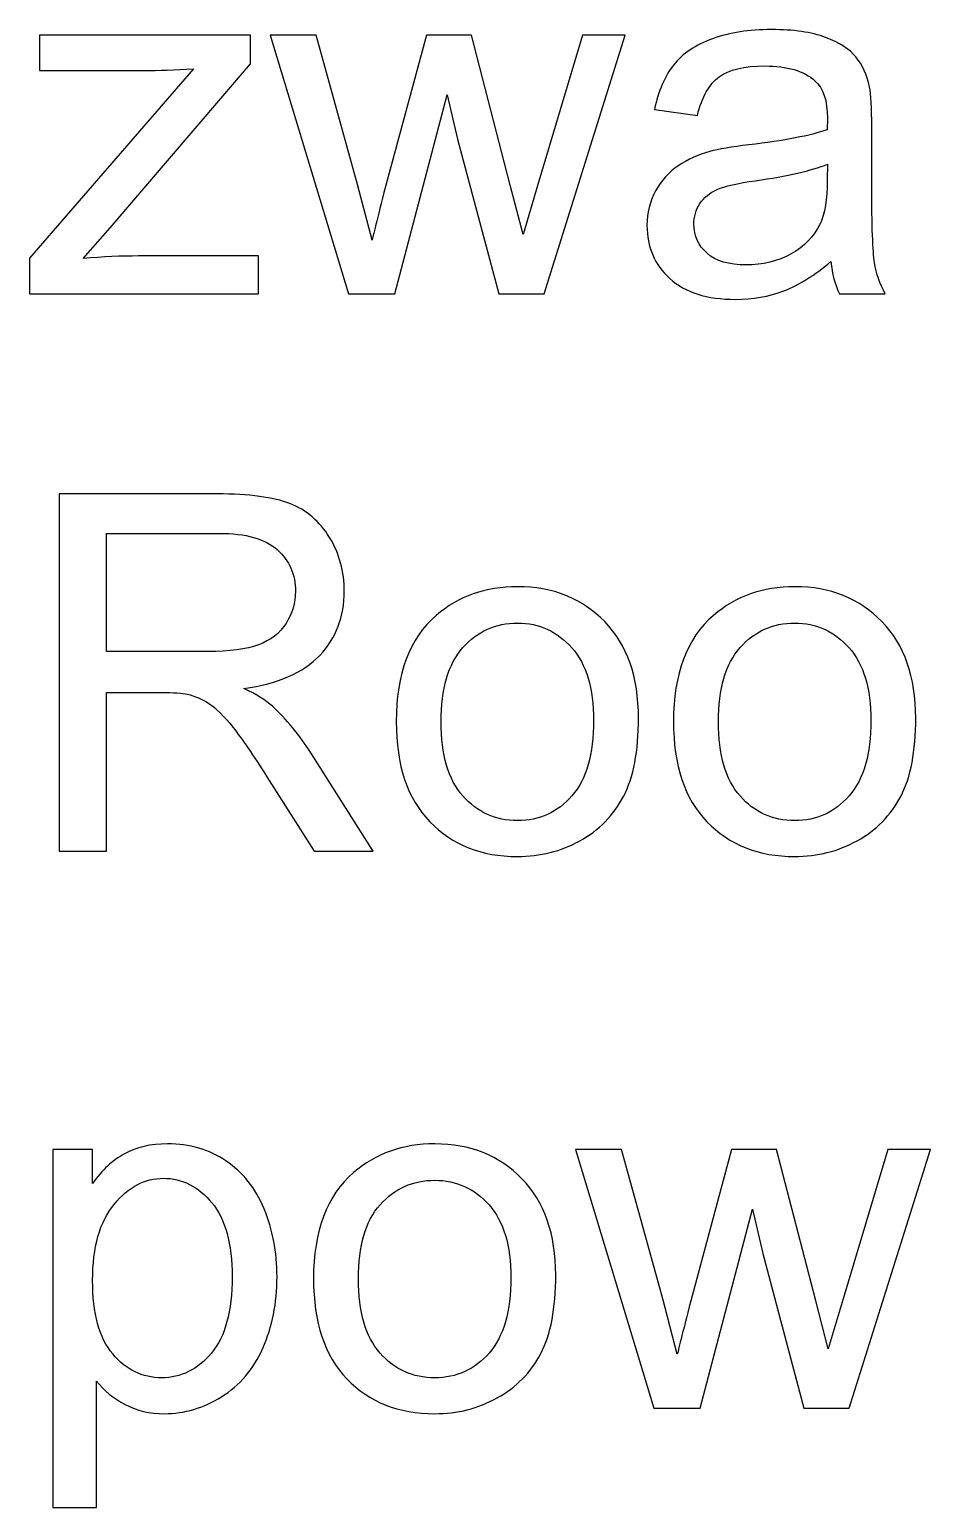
# Model space of a CAD drawing. Header units: millimetres. Extents: x -479 to -15, y -2164 to 1316.
# Drawn here: x -479.27 to -450.62, y 162 to 208.97 of the extents above; entities that cross this region are included whole.
import ezdxf

# ---------------------------------------------------------------- set-up
doc = ezdxf.new("R2010")
doc.units = ezdxf.units.MM
doc.header["$MEASUREMENT"] = 0
doc.layers.add('Laag 1', color=7, linetype='Continuous')

msp = doc.modelspace()

# ---------------------------------------------------------------- linework, layer by layer
at = {"layer": 'Laag 1', "color": 250}
for points, knots in [([(-479.2702, 200.5688), (-479.2702, 200.5688), (-479.2702, 201.7048), (-479.2702, 201.7048), (-479.2702, 201.7048), (-479.2702, 201.7048), (-474.0603, 207.7179), (-474.0603, 207.7179), (-474.0603, 207.7179), (-474.6521, 207.6862), (-475.1726, 207.6703), (-475.6217, 207.6703), (-475.6217, 207.6703), (-475.6217, 207.6703), (-478.9532, 207.6703), (-478.9532, 207.6703), (-478.9532, 207.6703), (-478.9532, 207.6703), (-478.9532, 208.7958), (-478.9532, 208.7958), (-478.9532, 208.7958), (-478.9532, 208.7958), (-472.2479, 208.7958), (-472.2479, 208.7958), (-472.2479, 208.7958), (-472.2479, 208.7958), (-472.2479, 207.879), (-472.2479, 207.879), (-472.2479, 207.879), (-472.2479, 207.879), (-476.7075, 202.6639), (-476.7075, 202.6639), (-476.7075, 202.6639), (-476.7075, 202.6639), (-477.5609, 201.6943), (-477.5609, 201.6943), (-477.5609, 201.6943), (-476.9347, 201.7471), (-476.3482, 201.7735), (-475.8013, 201.7735), (-475.8013, 201.7735), (-475.8013, 201.7735), (-471.9943, 201.7735), (-471.9943, 201.7735), (-471.9943, 201.7735), (-471.9943, 201.7735), (-471.9943, 200.5688), (-471.9943, 200.5688), (-471.9943, 200.5688), (-471.9943, 200.5688), (-479.2702, 200.5688), (-479.2702, 200.5688)], [0, 0, 0, 0, 0.0714286, 0.0714286, 0.0714286, 0.0714286, 0.1428571, 0.1428571, 0.1428571, 0.1428571, 0.2142857, 0.2142857, 0.2142857, 0.2142857, 0.2857143, 0.2857143, 0.2857143, 0.2857143, 0.3571429, 0.3571429, 0.3571429, 0.3571429, 0.4285714, 0.4285714, 0.4285714, 0.4285714, 0.5, 0.5, 0.5, 0.5, 0.5714286, 0.5714286, 0.5714286, 0.5714286, 0.6428571, 0.6428571, 0.6428571, 0.6428571, 0.7142857, 0.7142857, 0.7142857, 0.7142857, 0.7857143, 0.7857143, 0.7857143, 0.7857143, 0.8571429, 0.8571429, 0.8571429, 0.8571429, 1, 1, 1, 1]), ([(-469.1278, 200.5688), (-469.1278, 200.5688), (-471.6139, 208.7958), (-471.6139, 208.7958), (-471.6139, 208.7958), (-471.6139, 208.7958), (-470.1555, 208.7958), (-470.1555, 208.7958), (-470.1555, 208.7958), (-470.1555, 208.7958), (-468.8425, 204.0482), (-468.8425, 204.0482), (-468.8425, 204.0482), (-468.8425, 204.0482), (-468.3775, 202.2808), (-468.3775, 202.2808), (-468.3775, 202.2808), (-468.359, 202.368), (-468.2163, 202.9333), (-467.9522, 203.9769), (-467.9522, 203.9769), (-467.9522, 203.9769), (-466.6497, 208.7958), (-466.6497, 208.7958), (-466.6497, 208.7958), (-466.6497, 208.7958), (-465.2204, 208.7958), (-465.2204, 208.7958), (-465.2204, 208.7958), (-465.2204, 208.7958), (-463.9813, 204.0192), (-463.9813, 204.0192), (-463.9813, 204.0192), (-463.9813, 204.0192), (-463.5771, 202.4525), (-463.5771, 202.4525), (-463.5771, 202.4525), (-463.5771, 202.4525), (-463.1042, 204.0403), (-463.1042, 204.0403), (-463.1042, 204.0403), (-463.1042, 204.0403), (-461.6828, 208.7958), (-461.6828, 208.7958), (-461.6828, 208.7958), (-461.6828, 208.7958), (-460.3275, 208.7958), (-460.3275, 208.7958), (-460.3275, 208.7958), (-460.3275, 208.7958), (-462.9087, 200.5688), (-462.9087, 200.5688), (-462.9087, 200.5688), (-462.9087, 200.5688), (-464.3512, 200.5688), (-464.3512, 200.5688), (-464.3512, 200.5688), (-464.3512, 200.5688), (-465.6563, 205.4907), (-465.6563, 205.4907), (-465.6563, 205.4907), (-465.6563, 205.4907), (-465.9866, 206.8989), (-465.9866, 206.8989), (-465.9866, 206.8989), (-465.9866, 206.8989), (-467.651, 200.5688), (-467.651, 200.5688), (-467.651, 200.5688), (-467.651, 200.5688), (-469.1278, 200.5688), (-469.1278, 200.5688)], [0, 0, 0, 0, 0.0526316, 0.0526316, 0.0526316, 0.0526316, 0.1052632, 0.1052632, 0.1052632, 0.1052632, 0.1578947, 0.1578947, 0.1578947, 0.1578947, 0.2105263, 0.2105263, 0.2105263, 0.2105263, 0.2631579, 0.2631579, 0.2631579, 0.2631579, 0.3157895, 0.3157895, 0.3157895, 0.3157895, 0.3684211, 0.3684211, 0.3684211, 0.3684211, 0.4210526, 0.4210526, 0.4210526, 0.4210526, 0.4736842, 0.4736842, 0.4736842, 0.4736842, 0.5263158, 0.5263158, 0.5263158, 0.5263158, 0.5789474, 0.5789474, 0.5789474, 0.5789474, 0.6315789, 0.6315789, 0.6315789, 0.6315789, 0.6842105, 0.6842105, 0.6842105, 0.6842105, 0.7368421, 0.7368421, 0.7368421, 0.7368421, 0.7894737, 0.7894737, 0.7894737, 0.7894737, 0.8421053, 0.8421053, 0.8421053, 0.8421053, 0.8947368, 0.8947368, 0.8947368, 0.8947368, 1, 1, 1, 1]), ([(-453.7861, 201.5992), (-454.3039, 201.158), (-454.8032, 200.8488), (-455.2814, 200.6666), (-455.2814, 200.6666), (-455.7596, 200.4843), (-456.2722, 200.3944), (-456.8217, 200.3944), (-456.8217, 200.3944), (-457.7252, 200.3944), (-458.4201, 200.6137), (-458.9062, 201.0549), (-458.9062, 201.0549), (-459.3923, 201.4935), (-459.6353, 202.0562), (-459.6353, 202.7405), (-459.6353, 202.7405), (-459.6353, 203.142), (-459.5429, 203.5093), (-459.3606, 203.8422), (-459.3606, 203.8422), (-459.1756, 204.175), (-458.9352, 204.4392), (-458.6393, 204.64), (-458.6393, 204.64), (-458.3408, 204.8408), (-458.0079, 204.994), (-457.6354, 205.0971), (-457.6354, 205.0971), (-457.3606, 205.1684), (-456.9459, 205.2371), (-456.3937, 205.3058), (-456.3937, 205.3058), (-455.2682, 205.4379), (-454.436, 205.599), (-453.905, 205.784), (-453.905, 205.784), (-453.8997, 205.9742), (-453.8971, 206.0957), (-453.8971, 206.1459), (-453.8971, 206.1459), (-453.8971, 206.7113), (-454.0292, 207.1102), (-454.2934, 207.3427), (-454.2934, 207.3427), (-454.65, 207.6571), (-455.181, 207.813), (-455.8838, 207.813), (-455.8838, 207.813), (-456.5416, 207.813), (-457.0278, 207.6967), (-457.3395, 207.4669), (-457.3395, 207.4669), (-457.6539, 207.237), (-457.8837, 206.8302), (-458.0343, 206.2437), (-458.0343, 206.2437), (-458.0343, 206.2437), (-459.3976, 206.4339), (-459.3976, 206.4339), (-459.3976, 206.4339), (-459.2734, 207.0178), (-459.07, 207.4907), (-458.7846, 207.85), (-458.7846, 207.85), (-458.4993, 208.2093), (-458.0872, 208.484), (-457.5482, 208.6795), (-457.5482, 208.6795), (-457.0119, 208.8724), (-456.3858, 208.9701), (-455.6777, 208.9701), (-455.6777, 208.9701), (-454.975, 208.9701), (-454.4017, 208.8882), (-453.9605, 208.7218), (-453.9605, 208.7218), (-453.5219, 208.5554), (-453.197, 208.3493), (-452.9909, 208.0983), (-452.9909, 208.0983), (-452.7848, 207.8473), (-452.6395, 207.5303), (-452.555, 207.1472), (-452.555, 207.1472), (-452.51, 206.9094), (-452.4863, 206.4814), (-452.4863, 205.8659), (-452.4863, 205.8659), (-452.4863, 205.8659), (-452.4863, 204.0165), (-452.4863, 204.0165), (-452.4863, 204.0165), (-452.4863, 202.7246), (-452.4572, 201.9083), (-452.3991, 201.5622), (-452.3991, 201.5622), (-452.3436, 201.2161), (-452.2274, 200.8858), (-452.0583, 200.5688), (-452.0583, 200.5688), (-452.0583, 200.5688), (-453.5166, 200.5688), (-453.5166, 200.5688), (-453.5166, 200.5688), (-453.6566, 200.8621), (-453.7465, 201.2055), (-453.7861, 201.5992)], [0, 0, 0, 0, 0.0357143, 0.0357143, 0.0357143, 0.0357143, 0.0714286, 0.0714286, 0.0714286, 0.0714286, 0.1071429, 0.1071429, 0.1071429, 0.1071429, 0.1428571, 0.1428571, 0.1428571, 0.1428571, 0.1785714, 0.1785714, 0.1785714, 0.1785714, 0.2142857, 0.2142857, 0.2142857, 0.2142857, 0.25, 0.25, 0.25, 0.25, 0.2857143, 0.2857143, 0.2857143, 0.2857143, 0.3214286, 0.3214286, 0.3214286, 0.3214286, 0.3571429, 0.3571429, 0.3571429, 0.3571429, 0.3928571, 0.3928571, 0.3928571, 0.3928571, 0.4285714, 0.4285714, 0.4285714, 0.4285714, 0.4642857, 0.4642857, 0.4642857, 0.4642857, 0.5, 0.5, 0.5, 0.5, 0.5357143, 0.5357143, 0.5357143, 0.5357143, 0.5714286, 0.5714286, 0.5714286, 0.5714286, 0.6071429, 0.6071429, 0.6071429, 0.6071429, 0.6428571, 0.6428571, 0.6428571, 0.6428571, 0.6785714, 0.6785714, 0.6785714, 0.6785714, 0.7142857, 0.7142857, 0.7142857, 0.7142857, 0.75, 0.75, 0.75, 0.75, 0.7857143, 0.7857143, 0.7857143, 0.7857143, 0.8214286, 0.8214286, 0.8214286, 0.8214286, 0.8571429, 0.8571429, 0.8571429, 0.8571429, 0.8928571, 0.8928571, 0.8928571, 0.8928571, 0.9285714, 0.9285714, 0.9285714, 0.9285714, 1, 1, 1, 1]), ([(-453.8971, 204.6902), (-454.4043, 204.4841), (-455.1652, 204.3098), (-456.1797, 204.1671), (-456.1797, 204.1671), (-456.7556, 204.0852), (-457.1625, 203.9927), (-457.4003, 203.8897), (-457.4003, 203.8897), (-457.638, 203.7867), (-457.8203, 203.6361), (-457.9498, 203.4406), (-457.9498, 203.4406), (-458.0792, 203.2424), (-458.1453, 203.0232), (-458.1453, 202.7801), (-458.1453, 202.7801), (-458.1453, 202.4129), (-458.0053, 202.1038), (-457.7226, 201.8581), (-457.7226, 201.8581), (-457.4399, 201.6124), (-457.0278, 201.4882), (-456.4862, 201.4882), (-456.4862, 201.4882), (-455.9498, 201.4882), (-455.4717, 201.6044), (-455.0516, 201.8396), (-455.0516, 201.8396), (-454.6342, 202.0721), (-454.3251, 202.3917), (-454.1296, 202.7959), (-454.1296, 202.7959), (-453.979, 203.1103), (-453.905, 203.5727), (-453.905, 204.183), (-453.905, 204.183), (-453.905, 204.183), (-453.8971, 204.6902), (-453.8971, 204.6902)], [0, 0, 0, 0, 0.0909091, 0.0909091, 0.0909091, 0.0909091, 0.1818182, 0.1818182, 0.1818182, 0.1818182, 0.2727273, 0.2727273, 0.2727273, 0.2727273, 0.3636364, 0.3636364, 0.3636364, 0.3636364, 0.4545455, 0.4545455, 0.4545455, 0.4545455, 0.5454545, 0.5454545, 0.5454545, 0.5454545, 0.6363636, 0.6363636, 0.6363636, 0.6363636, 0.7272727, 0.7272727, 0.7272727, 0.7272727, 0.8181818, 0.8181818, 0.8181818, 0.8181818, 1, 1, 1, 1]), ([(-478.327, 182.8599), (-478.327, 182.8599), (-478.327, 194.2096), (-478.327, 194.2096), (-478.327, 194.2096), (-478.327, 194.2096), (-473.2968, 194.2096), (-473.2968, 194.2096), (-473.2968, 194.2096), (-472.2849, 194.2096), (-471.5161, 194.1066), (-470.9904, 193.9032), (-470.9904, 193.9032), (-470.4646, 193.6998), (-470.0446, 193.3404), (-469.7302, 192.8253), (-469.7302, 192.8253), (-469.4158, 192.3101), (-469.2599, 191.7394), (-469.2599, 191.1159), (-469.2599, 191.1159), (-469.2599, 190.3102), (-469.5215, 189.6312), (-470.0419, 189.079), (-470.0419, 189.079), (-470.5624, 188.5268), (-471.3655, 188.1781), (-472.454, 188.0275), (-472.454, 188.0275), (-472.0551, 187.8373), (-471.7539, 187.6471), (-471.5478, 187.4621), (-471.5478, 187.4621), (-471.1093, 187.0606), (-470.6945, 186.556), (-470.3061, 185.951), (-470.3061, 185.951), (-470.3061, 185.951), (-468.3432, 182.8599), (-468.3432, 182.8599), (-468.3432, 182.8599), (-468.3432, 182.8599), (-470.2189, 182.8599), (-470.2189, 182.8599), (-470.2189, 182.8599), (-470.2189, 182.8599), (-471.7195, 185.2218), (-471.7195, 185.2218), (-471.7195, 185.2218), (-472.1555, 185.906), (-472.5174, 186.4265), (-472.8001, 186.7885), (-472.8001, 186.7885), (-473.0854, 187.1504), (-473.3391, 187.4014), (-473.5636, 187.5467), (-473.5636, 187.5467), (-473.7855, 187.6894), (-474.0154, 187.7897), (-474.2479, 187.8479), (-474.2479, 187.8479), (-474.417, 187.8822), (-474.6944, 187.9007), (-475.0827, 187.9007), (-475.0827, 187.9007), (-475.0827, 187.9007), (-476.8211, 187.9007), (-476.8211, 187.9007), (-476.8211, 187.9007), (-476.8211, 187.9007), (-476.8211, 182.8599), (-476.8211, 182.8599), (-476.8211, 182.8599), (-476.8211, 182.8599), (-478.327, 182.8599), (-478.327, 182.8599)], [0, 0, 0, 0, 0.05, 0.05, 0.05, 0.05, 0.1, 0.1, 0.1, 0.1, 0.15, 0.15, 0.15, 0.15, 0.2, 0.2, 0.2, 0.2, 0.25, 0.25, 0.25, 0.25, 0.3, 0.3, 0.3, 0.3, 0.35, 0.35, 0.35, 0.35, 0.4, 0.4, 0.4, 0.4, 0.45, 0.45, 0.45, 0.45, 0.5, 0.5, 0.5, 0.5, 0.55, 0.55, 0.55, 0.55, 0.6, 0.6, 0.6, 0.6, 0.65, 0.65, 0.65, 0.65, 0.7, 0.7, 0.7, 0.7, 0.75, 0.75, 0.75, 0.75, 0.8, 0.8, 0.8, 0.8, 0.85, 0.85, 0.85, 0.85, 0.9, 0.9, 0.9, 0.9, 1, 1, 1, 1]), ([(-476.8211, 189.2005), (-476.8211, 189.2005), (-473.598, 189.2005), (-473.598, 189.2005), (-473.598, 189.2005), (-472.9111, 189.2005), (-472.3774, 189.2719), (-471.9917, 189.4145), (-471.9917, 189.4145), (-471.6059, 189.5546), (-471.3127, 189.7818), (-471.1145, 190.0962), (-471.1145, 190.0962), (-470.9138, 190.4079), (-470.8134, 190.7461), (-470.8134, 191.1133), (-470.8134, 191.1133), (-470.8134, 191.6496), (-471.0062, 192.0935), (-471.3946, 192.4396), (-471.3946, 192.4396), (-471.783, 192.7856), (-472.3959, 192.9574), (-473.2334, 192.9574), (-473.2334, 192.9574), (-473.2334, 192.9574), (-476.8211, 192.9574), (-476.8211, 192.9574), (-476.8211, 192.9574), (-476.8211, 192.9574), (-476.8211, 189.2005), (-476.8211, 189.2005)], [0, 0, 0, 0, 0.1111111, 0.1111111, 0.1111111, 0.1111111, 0.2222222, 0.2222222, 0.2222222, 0.2222222, 0.3333333, 0.3333333, 0.3333333, 0.3333333, 0.4444444, 0.4444444, 0.4444444, 0.4444444, 0.5555556, 0.5555556, 0.5555556, 0.5555556, 0.6666667, 0.6666667, 0.6666667, 0.6666667, 0.7777778, 0.7777778, 0.7777778, 0.7777778, 1, 1, 1, 1]), ([(-467.6087, 186.9734), (-467.6087, 188.4925), (-467.186, 189.618), (-466.3379, 190.3498), (-466.3379, 190.3498), (-465.6325, 190.9574), (-464.7686, 191.2612), (-463.7515, 191.2612), (-463.7515, 191.2612), (-462.6234, 191.2612), (-461.6987, 190.8914), (-460.9801, 190.1516), (-460.9801, 190.1516), (-460.2641, 189.4145), (-459.9048, 188.3921), (-459.9048, 187.0896), (-459.9048, 187.0896), (-459.9048, 186.0329), (-460.0633, 185.2033), (-460.3804, 184.5983), (-460.3804, 184.5983), (-460.6974, 183.9933), (-461.1597, 183.523), (-461.7674, 183.1875), (-461.7674, 183.1875), (-462.3724, 182.852), (-463.0355, 182.6855), (-463.7515, 182.6855), (-463.7515, 182.6855), (-464.9034, 182.6855), (-465.8333, 183.0528), (-466.544, 183.7899), (-466.544, 183.7899), (-467.2547, 184.527), (-467.6087, 185.589), (-467.6087, 186.9734)], [0, 0, 0, 0, 0.1, 0.1, 0.1, 0.1, 0.2, 0.2, 0.2, 0.2, 0.3, 0.3, 0.3, 0.3, 0.4, 0.4, 0.4, 0.4, 0.5, 0.5, 0.5, 0.5, 0.6, 0.6, 0.6, 0.6, 0.7, 0.7, 0.7, 0.7, 0.8, 0.8, 0.8, 0.8, 1, 1, 1, 1]), ([(-458.7926, 186.9734), (-458.7926, 188.4925), (-458.3699, 189.618), (-457.5218, 190.3498), (-457.5218, 190.3498), (-456.8164, 190.9574), (-455.9525, 191.2612), (-454.9354, 191.2612), (-454.9354, 191.2612), (-453.8073, 191.2612), (-452.8826, 190.8914), (-452.164, 190.1516), (-452.164, 190.1516), (-451.448, 189.4145), (-451.0887, 188.3921), (-451.0887, 187.0896), (-451.0887, 187.0896), (-451.0887, 186.0329), (-451.2472, 185.2033), (-451.5643, 184.5983), (-451.5643, 184.5983), (-451.8813, 183.9933), (-452.3436, 183.523), (-452.9513, 183.1875), (-452.9513, 183.1875), (-453.5563, 182.852), (-454.2194, 182.6855), (-454.9354, 182.6855), (-454.9354, 182.6855), (-456.0873, 182.6855), (-457.0172, 183.0528), (-457.7279, 183.7899), (-457.7279, 183.7899), (-458.4386, 184.527), (-458.7926, 185.589), (-458.7926, 186.9734)], [0, 0, 0, 0, 0.1, 0.1, 0.1, 0.1, 0.2, 0.2, 0.2, 0.2, 0.3, 0.3, 0.3, 0.3, 0.4, 0.4, 0.4, 0.4, 0.5, 0.5, 0.5, 0.5, 0.6, 0.6, 0.6, 0.6, 0.7, 0.7, 0.7, 0.7, 0.8, 0.8, 0.8, 0.8, 1, 1, 1, 1]), ([(-466.1821, 186.9707), (-466.1821, 185.9193), (-465.9522, 185.132), (-465.4925, 184.6115), (-465.4925, 184.6115), (-465.0302, 184.0884), (-464.4516, 183.8268), (-463.7515, 183.8268), (-463.7515, 183.8268), (-463.0593, 183.8268), (-462.4833, 184.0884), (-462.021, 184.6141), (-462.021, 184.6141), (-461.5613, 185.1399), (-461.3315, 185.9404), (-461.3315, 187.0157), (-461.3315, 187.0157), (-461.3315, 188.0302), (-461.564, 188.799), (-462.0263, 189.3194), (-462.0263, 189.3194), (-462.4886, 189.8425), (-463.0646, 190.1041), (-463.7515, 190.1041), (-463.7515, 190.1041), (-464.4516, 190.1041), (-465.0302, 189.8452), (-465.4925, 189.3247), (-465.4925, 189.3247), (-465.9522, 188.8042), (-466.1821, 188.0196), (-466.1821, 186.9707)], [0, 0, 0, 0, 0.1111111, 0.1111111, 0.1111111, 0.1111111, 0.2222222, 0.2222222, 0.2222222, 0.2222222, 0.3333333, 0.3333333, 0.3333333, 0.3333333, 0.4444444, 0.4444444, 0.4444444, 0.4444444, 0.5555556, 0.5555556, 0.5555556, 0.5555556, 0.6666667, 0.6666667, 0.6666667, 0.6666667, 0.7777778, 0.7777778, 0.7777778, 0.7777778, 1, 1, 1, 1]), ([(-457.366, 186.9707), (-457.366, 185.9193), (-457.1361, 185.132), (-456.6764, 184.6115), (-456.6764, 184.6115), (-456.2141, 184.0884), (-455.6355, 183.8268), (-454.9354, 183.8268), (-454.9354, 183.8268), (-454.2432, 183.8268), (-453.6672, 184.0884), (-453.2049, 184.6141), (-453.2049, 184.6141), (-452.7452, 185.1399), (-452.5154, 185.9404), (-452.5154, 187.0157), (-452.5154, 187.0157), (-452.5154, 188.0302), (-452.7479, 188.799), (-453.2102, 189.3194), (-453.2102, 189.3194), (-453.6725, 189.8425), (-454.2485, 190.1041), (-454.9354, 190.1041), (-454.9354, 190.1041), (-455.6355, 190.1041), (-456.2141, 189.8452), (-456.6764, 189.3247), (-456.6764, 189.3247), (-457.1361, 188.8042), (-457.366, 188.0196), (-457.366, 186.9707)], [0, 0, 0, 0, 0.1111111, 0.1111111, 0.1111111, 0.1111111, 0.2222222, 0.2222222, 0.2222222, 0.2222222, 0.3333333, 0.3333333, 0.3333333, 0.3333333, 0.4444444, 0.4444444, 0.4444444, 0.4444444, 0.5555556, 0.5555556, 0.5555556, 0.5555556, 0.6666667, 0.6666667, 0.6666667, 0.6666667, 0.7777778, 0.7777778, 0.7777778, 0.7777778, 1, 1, 1, 1]), ([(-478.5331, 161.9965), (-478.5331, 161.9965), (-478.5331, 173.378), (-478.5331, 173.378), (-478.5331, 173.378), (-478.5331, 173.378), (-477.265, 173.378), (-477.265, 173.378), (-477.265, 173.378), (-477.265, 173.378), (-477.265, 172.2974), (-477.265, 172.2974), (-477.265, 172.2974), (-476.9664, 172.7149), (-476.6283, 173.0292), (-476.2505, 173.238), (-476.2505, 173.238), (-475.8753, 173.4467), (-475.4183, 173.5523), (-474.8819, 173.5523), (-474.8819, 173.5523), (-474.1792, 173.5523), (-473.561, 173.3727), (-473.0247, 173.0108), (-473.0247, 173.0108), (-472.4884, 172.6514), (-472.0841, 172.1416), (-471.8094, 171.4864), (-471.8094, 171.4864), (-471.5373, 170.8285), (-471.3999, 170.1099), (-471.3999, 169.3253), (-471.3999, 169.3253), (-471.3999, 168.4878), (-471.5505, 167.7322), (-471.8516, 167.0585), (-471.8516, 167.0585), (-472.1528, 166.3874), (-472.5914, 165.8722), (-473.1673, 165.5129), (-473.1673, 165.5129), (-473.7406, 165.1563), (-474.3456, 164.9766), (-474.9797, 164.9766), (-474.9797, 164.9766), (-475.4447, 164.9766), (-475.8621, 165.0744), (-476.2293, 165.2699), (-476.2293, 165.2699), (-476.5992, 165.4654), (-476.9004, 165.7111), (-477.1382, 166.0096), (-477.1382, 166.0096), (-477.1382, 166.0096), (-477.1382, 161.9965), (-477.1382, 161.9965), (-477.1382, 161.9965), (-477.1382, 161.9965), (-478.5331, 161.9965), (-478.5331, 161.9965)], [0, 0, 0, 0, 0.0625, 0.0625, 0.0625, 0.0625, 0.125, 0.125, 0.125, 0.125, 0.1875, 0.1875, 0.1875, 0.1875, 0.25, 0.25, 0.25, 0.25, 0.3125, 0.3125, 0.3125, 0.3125, 0.375, 0.375, 0.375, 0.375, 0.4375, 0.4375, 0.4375, 0.4375, 0.5, 0.5, 0.5, 0.5, 0.5625, 0.5625, 0.5625, 0.5625, 0.625, 0.625, 0.625, 0.625, 0.6875, 0.6875, 0.6875, 0.6875, 0.75, 0.75, 0.75, 0.75, 0.8125, 0.8125, 0.8125, 0.8125, 0.875, 0.875, 0.875, 0.875, 1, 1, 1, 1]), ([(-470.2401, 169.2645), (-470.2401, 170.7836), (-469.8174, 171.9091), (-468.9693, 172.6409), (-468.9693, 172.6409), (-468.2639, 173.2485), (-467.4, 173.5523), (-466.3829, 173.5523), (-466.3829, 173.5523), (-465.2548, 173.5523), (-464.3301, 173.1825), (-463.6115, 172.4427), (-463.6115, 172.4427), (-462.8955, 171.7056), (-462.5362, 170.6832), (-462.5362, 169.3807), (-462.5362, 169.3807), (-462.5362, 168.324), (-462.6947, 167.4944), (-463.0118, 166.8894), (-463.0118, 166.8894), (-463.3288, 166.2844), (-463.7911, 165.8141), (-464.3988, 165.4786), (-464.3988, 165.4786), (-465.0038, 165.1431), (-465.6669, 164.9766), (-466.3829, 164.9766), (-466.3829, 164.9766), (-467.5348, 164.9766), (-468.4647, 165.3439), (-469.1754, 166.081), (-469.1754, 166.081), (-469.8861, 166.8181), (-470.2401, 167.8801), (-470.2401, 169.2645)], [0, 0, 0, 0, 0.1, 0.1, 0.1, 0.1, 0.2, 0.2, 0.2, 0.2, 0.3, 0.3, 0.3, 0.3, 0.4, 0.4, 0.4, 0.4, 0.5, 0.5, 0.5, 0.5, 0.6, 0.6, 0.6, 0.6, 0.7, 0.7, 0.7, 0.7, 0.8, 0.8, 0.8, 0.8, 1, 1, 1, 1]), ([(-459.4214, 165.151), (-459.4214, 165.151), (-461.9075, 173.378), (-461.9075, 173.378), (-461.9075, 173.378), (-461.9075, 173.378), (-460.4491, 173.378), (-460.4491, 173.378), (-460.4491, 173.378), (-460.4491, 173.378), (-459.1361, 168.6304), (-459.1361, 168.6304), (-459.1361, 168.6304), (-459.1361, 168.6304), (-458.6711, 166.863), (-458.6711, 166.863), (-458.6711, 166.863), (-458.6526, 166.9502), (-458.5099, 167.5155), (-458.2458, 168.5591), (-458.2458, 168.5591), (-458.2458, 168.5591), (-456.9433, 173.378), (-456.9433, 173.378), (-456.9433, 173.378), (-456.9433, 173.378), (-455.514, 173.378), (-455.514, 173.378), (-455.514, 173.378), (-455.514, 173.378), (-454.2749, 168.6014), (-454.2749, 168.6014), (-454.2749, 168.6014), (-454.2749, 168.6014), (-453.8707, 167.0347), (-453.8707, 167.0347), (-453.8707, 167.0347), (-453.8707, 167.0347), (-453.3978, 168.6225), (-453.3978, 168.6225), (-453.3978, 168.6225), (-453.3978, 168.6225), (-451.9764, 173.378), (-451.9764, 173.378), (-451.9764, 173.378), (-451.9764, 173.378), (-450.6211, 173.378), (-450.6211, 173.378), (-450.6211, 173.378), (-450.6211, 173.378), (-453.2023, 165.151), (-453.2023, 165.151), (-453.2023, 165.151), (-453.2023, 165.151), (-454.6448, 165.151), (-454.6448, 165.151), (-454.6448, 165.151), (-454.6448, 165.151), (-455.9499, 170.0729), (-455.9499, 170.0729), (-455.9499, 170.0729), (-455.9499, 170.0729), (-456.2802, 171.4811), (-456.2802, 171.4811), (-456.2802, 171.4811), (-456.2802, 171.4811), (-457.9446, 165.151), (-457.9446, 165.151), (-457.9446, 165.151), (-457.9446, 165.151), (-459.4214, 165.151), (-459.4214, 165.151)], [0, 0, 0, 0, 0.0526316, 0.0526316, 0.0526316, 0.0526316, 0.1052632, 0.1052632, 0.1052632, 0.1052632, 0.1578947, 0.1578947, 0.1578947, 0.1578947, 0.2105263, 0.2105263, 0.2105263, 0.2105263, 0.2631579, 0.2631579, 0.2631579, 0.2631579, 0.3157895, 0.3157895, 0.3157895, 0.3157895, 0.3684211, 0.3684211, 0.3684211, 0.3684211, 0.4210526, 0.4210526, 0.4210526, 0.4210526, 0.4736842, 0.4736842, 0.4736842, 0.4736842, 0.5263158, 0.5263158, 0.5263158, 0.5263158, 0.5789474, 0.5789474, 0.5789474, 0.5789474, 0.6315789, 0.6315789, 0.6315789, 0.6315789, 0.6842105, 0.6842105, 0.6842105, 0.6842105, 0.7368421, 0.7368421, 0.7368421, 0.7368421, 0.7894737, 0.7894737, 0.7894737, 0.7894737, 0.8421053, 0.8421053, 0.8421053, 0.8421053, 0.8947368, 0.8947368, 0.8947368, 0.8947368, 1, 1, 1, 1]), ([(-477.265, 169.2143), (-477.265, 168.1602), (-477.051, 167.3808), (-476.6256, 166.8762), (-476.6256, 166.8762), (-476.1976, 166.3716), (-475.6798, 166.1179), (-475.0722, 166.1179), (-475.0722, 166.1179), (-474.4539, 166.1179), (-473.9256, 166.3795), (-473.487, 166.9026), (-473.487, 166.9026), (-473.0458, 167.4257), (-472.8265, 168.2341), (-472.8265, 169.3305), (-472.8265, 169.3305), (-472.8265, 170.3767), (-473.0405, 171.1588), (-473.4712, 171.6792), (-473.4712, 171.6792), (-473.9018, 172.1997), (-474.4143, 172.4586), (-475.0114, 172.4586), (-475.0114, 172.4586), (-475.6032, 172.4586), (-476.1263, 172.1812), (-476.5807, 171.629), (-476.5807, 171.629), (-477.0378, 171.0742), (-477.265, 170.2711), (-477.265, 169.2143)], [0, 0, 0, 0, 0.1111111, 0.1111111, 0.1111111, 0.1111111, 0.2222222, 0.2222222, 0.2222222, 0.2222222, 0.3333333, 0.3333333, 0.3333333, 0.3333333, 0.4444444, 0.4444444, 0.4444444, 0.4444444, 0.5555556, 0.5555556, 0.5555556, 0.5555556, 0.6666667, 0.6666667, 0.6666667, 0.6666667, 0.7777778, 0.7777778, 0.7777778, 0.7777778, 1, 1, 1, 1]), ([(-468.8135, 169.2618), (-468.8135, 168.2104), (-468.5836, 167.4231), (-468.1239, 166.9026), (-468.1239, 166.9026), (-467.6616, 166.3795), (-467.083, 166.1179), (-466.3829, 166.1179), (-466.3829, 166.1179), (-465.6907, 166.1179), (-465.1147, 166.3795), (-464.6524, 166.9052), (-464.6524, 166.9052), (-464.1927, 167.431), (-463.9629, 168.2315), (-463.9629, 169.3068), (-463.9629, 169.3068), (-463.9629, 170.3213), (-464.1954, 171.0901), (-464.6577, 171.6105), (-464.6577, 171.6105), (-465.12, 172.1336), (-465.696, 172.3952), (-466.3829, 172.3952), (-466.3829, 172.3952), (-467.083, 172.3952), (-467.6616, 172.1363), (-468.1239, 171.6158), (-468.1239, 171.6158), (-468.5836, 171.0953), (-468.8135, 170.3107), (-468.8135, 169.2618)], [0, 0, 0, 0, 0.1111111, 0.1111111, 0.1111111, 0.1111111, 0.2222222, 0.2222222, 0.2222222, 0.2222222, 0.3333333, 0.3333333, 0.3333333, 0.3333333, 0.4444444, 0.4444444, 0.4444444, 0.4444444, 0.5555556, 0.5555556, 0.5555556, 0.5555556, 0.6666667, 0.6666667, 0.6666667, 0.6666667, 0.7777778, 0.7777778, 0.7777778, 0.7777778, 1, 1, 1, 1])]:
    msp.add_open_spline(points, degree=3, knots=knots, dxfattribs=at)

doc.saveas('drawing.dxf')
